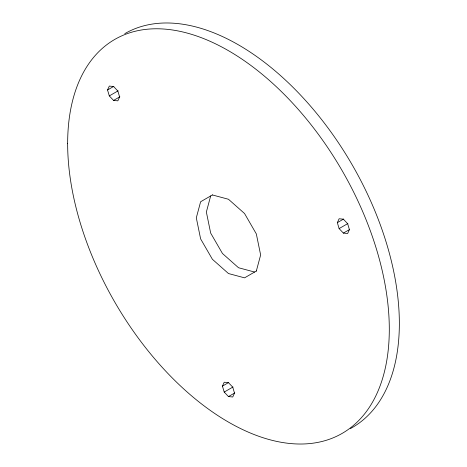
<?xml version="1.0" encoding="UTF-8"?>
<svg xmlns="http://www.w3.org/2000/svg" width="467" height="467" viewBox="0 0 467 467"><rect width="100%" height="100%" fill="white"/><g stroke="black" fill="none" stroke-linecap="round" stroke-linejoin="round"><path stroke-width="0.7" d="M210.67 195.953L206.361 212.03L210.67 233.08L222.45 253.482L238.526 267.737L254.603 272.045M256.33 271.047L260.639 254.97L256.33 233.92L244.55 213.518L228.474 199.263L212.397 194.955M107.538 89.979L109.307 86.08L113.569 86.5L117.836 91.007L119.605 96.943L117.836 100.843L113.569 100.423L109.307 95.916L107.538 89.979L113.82 86.354M222.444 386.127L224.207 382.222L228.474 382.642L232.741 387.149L234.504 393.086L232.741 396.991L228.474 396.571L224.207 392.064L222.444 386.127L228.725 382.496M337.349 222.654L339.112 218.754L343.379 219.175L347.646 223.681L349.409 229.618L347.646 233.523L343.379 233.097L339.112 228.597L337.349 222.654L343.63 219.029M109.307 95.916L118.098 90.837M113.569 100.423L119.856 96.797M212.532 194.879L200.617 201.756L196.309 217.832L200.617 238.882L212.397 259.284L228.474 273.539L244.55 277.847L256.465 270.971M339.112 228.597L347.903 223.518M343.379 233.097L349.66 229.472M224.207 392.064L233.004 386.985M228.474 396.571L234.755 392.94M124.8 33.636A227.435 131.309 60 0 1 353.157 166.532A227.435 131.309 60 0 1 350.39 428.601M67.651 143.55A227.435 131.309 60 0 0 308.885 443.65A227.435 131.309 60 0 0 308.885 122.004A227.435 131.309 60 0 0 67.651 143.55"/></g></svg>
